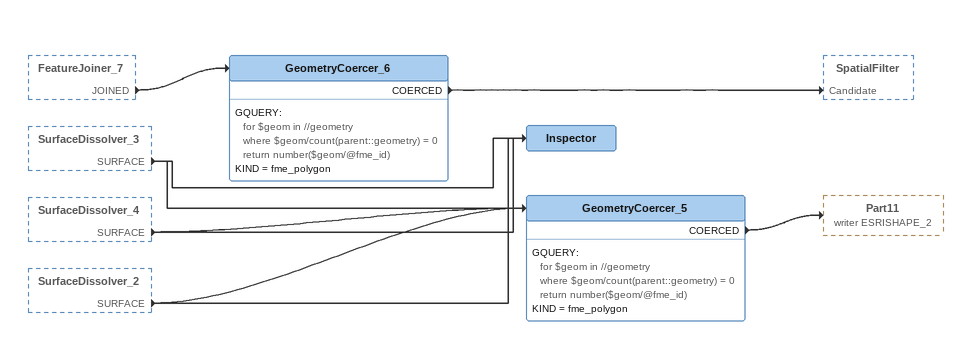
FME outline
FeatureJoiner_7 [outside]
    JOINED -> GeometryCoercer_6
SurfaceDissolver_3 [outside]
    SURFACE -> GeometryCoercer_5
    SURFACE -> Inspector
SurfaceDissolver_4 [outside]
    SURFACE -> GeometryCoercer_5
    SURFACE -> Inspector
SurfaceDissolver_2 [outside]
    SURFACE -> GeometryCoercer_5
    SURFACE -> Inspector
GeometryCoercer_6
    GQUERY:
      for $geom in //geometry
      where $geom/count(parent::geometry) = 0
      return number($geom/@fme_id)
    KIND = fme_polygon
    COERCED -> SpatialFilter [Candidate]
Inspector
GeometryCoercer_5
    GQUERY:
      for $geom in //geometry
      where $geom/count(parent::geometry) = 0
      return number($geom/@fme_id)
    KIND = fme_polygon
    COERCED -> Part11 (writer ESRISHAPE_2)
